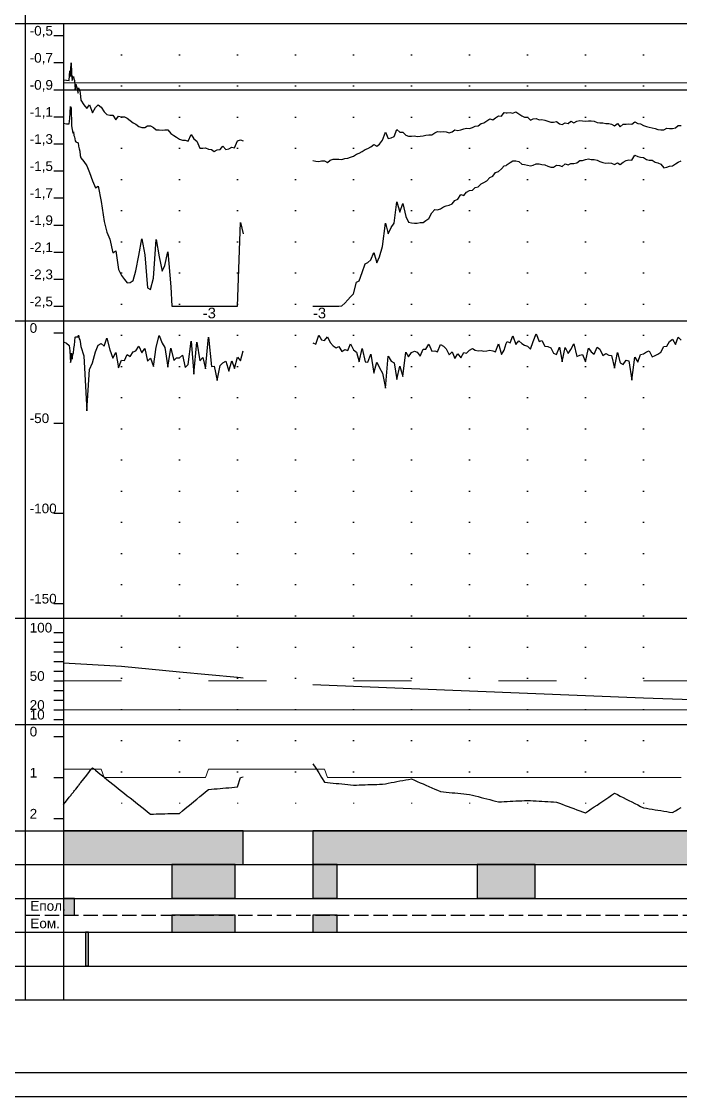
# Model space of a CAD drawing. Header units: millimetres. Extents: x -243 to 1784, y 0 to 1137.
# Drawn here: x 91.3 to 227.7, y 0 to 222.4 of the extents above; entities that cross this region are included whole.
import ezdxf

# ---------------------------------------------------------------- set-up
doc = ezdxf.new("R2010")
doc.units = ezdxf.units.MM
for name, pattern in [('ACAD_ISO03W100', [30, 12, -18]), ('DOT', [6.35, 0, -6.35]), ('HID-3', [4, 3, -1])]:
    doc.linetypes.add(name, pattern=pattern)
for name, color, linetype in [('График_G', 1, 'Continuous'), ('График_Rгр.', 79, 'Continuous'), ('График_U', 5, 'Continuous'), ('График_UPolar', 3, 'Continuous'), ('График_Глуб', 36, 'Continuous'), ('График_Среза_НеНормативной_Глубины', 10, 'Continuous'), ('Кор сред грунта', 2, 'Continuous'), ('Макет', 7, 'Continuous'), ('Текст', 7, 'Continuous')]:
    doc.layers.add(name, color=color, linetype=linetype)
for name, color, linetype, lineweight in [('График_Rгр_20Ом.', 1, 'Continuous', 0), ('График_Rгр_50Ом.', 76, 'ACAD_ISO03W100', 0), ('График_U_085', 253, 'Continuous', 0), ('График_Нормативной_Глубины', 3, 'Continuous', 0)]:
    doc.layers.add(name, color=color, linetype=linetype, lineweight=lineweight)
doc.styles.get("Standard").update_dxf_attribs({"font": 'arial.ttf'})

# ---------------------------------------------------------------- blocks, each defined once
blk = doc.blocks.new('green')
at = {"layer": 'График_UPolar'}
h = blk.add_hatch(color=256, dxfattribs=at)
h.dxf.hatch_style = 1
h.paths.add_polyline_path([(0, -3.49), (1, -3.49), (1, 3.49), (0, 3.49)])
blk.add_lwpolyline([(0, -3.49), (1, -3.49), (1, 3.49), (0, 3.49)], close=True, dxfattribs=at)
blk = doc.blocks.new('yellow')
at = {"layer": 'Кор сред грунта'}
h = blk.add_hatch(color=256, dxfattribs=at)
h.dxf.hatch_style = 1
h.paths.add_polyline_path([(0, -3.49), (1, -3.49), (1, 3.49), (0, 3.49)])
blk.add_lwpolyline([(0, -3.49), (1, -3.49), (1, 3.49), (0, 3.49)], close=True, dxfattribs=at)
blk = doc.blocks.new('blue')
at = {"layer": 'График_U'}
h = blk.add_hatch(color=256, dxfattribs=at)
h.dxf.hatch_style = 1
h.paths.add_polyline_path([(0, -3.49), (1, -3.49), (1, 3.49), (0, 3.49)])
blk.add_lwpolyline([(0, -3.49), (1, -3.49), (1, 3.49), (0, 3.49)], close=True, dxfattribs=at)
blk = doc.blocks.new('blue_small')
at = {"layer": 'График_U'}
h = blk.add_hatch(color=256, dxfattribs=at)
h.dxf.hatch_style = 1
h.paths.add_polyline_path([(0, -1.74), (1, -1.74), (1, 1.74), (0, 1.74)])
blk.add_lwpolyline([(0, -1.74), (1, -1.74), (1, 1.74), (0, 1.74)], close=True, dxfattribs=at)
blk = doc.blocks.new('red_small')
at = {"layer": 'График_G'}
h = blk.add_hatch(color=256, dxfattribs=at)
h.dxf.hatch_style = 1
h.paths.add_polyline_path([(0, -1.74), (1, -1.74), (1, 1.74), (0, 1.74)])
blk.add_lwpolyline([(0, -1.74), (1, -1.74), (1, 1.74), (0, 1.74)], close=True, dxfattribs=at)
blk = doc.blocks.new('red')
at = {"layer": 'График_G'}
h = blk.add_hatch(color=256, dxfattribs=at)
h.dxf.hatch_style = 1
h.paths.add_polyline_path([(0, -3.49), (1, -3.49), (1, 3.49), (0, 3.49)])
blk.add_lwpolyline([(0, -3.49), (1, -3.49), (1, 3.49), (0, 3.49)], close=True, dxfattribs=at)
blk = doc.blocks.new('dots')
at = {"layer": 'Макет', "linetype": 'DOT', "lineweight": -2}
blk.add_line((0, 0), (0, -167), dxfattribs=at)

msp = doc.modelspace()

# ---------------------------------------------------------------- linework, layer by layer
at = {"layer": 'Defpoints'}
msp.add_lwpolyline([(0, 0), (420, 0), (420, 297), (0, 297)], close=True, dxfattribs=at)
at = {"layer": 'График_G'}
for points in [[(98, 158), (100, 158)], [(100, 156.16), (100.6, 155.87), (101.2, 155.4), (101.32, 154.31), (101.44, 151.87), (101.56, 152.27), (101.68, 153.79), (101.8, 152.54), (101.92, 153.55), (102.04, 153.81), (102.16, 154.77), (102.28, 155.47), (102.4, 157.09), (102.52, 157.18), (103, 157.2), (103.12, 157.49), (103.24, 156.74), (103.36, 156.53), (103.48, 156.19), (103.6, 155.17), (104.2, 153.26), (104.8, 141.88), (105.4, 150.42), (106, 151.79), (106.6, 154.1), (107.2, 155.45), (107.8, 155.82), (108.4, 155.27), (109, 156.88), (109.6, 154.5), (110.2, 152.73), (110.8, 153.93), (111.4, 150.74), (112, 152.32), (112.6, 152.28), (113.2, 153.53), (113.8, 153.1), (114.4, 154.08), (115, 154.26), (115.6, 155.25), (116.2, 153.83), (116.8, 154.77), (117.4, 152.17), (118, 152.78), (118.6, 151.01), (119.2, 155.03), (119.8, 157.46), (120.4, 155.84), (121, 154.95), (121.6, 150.89), (122.2, 154.85), (122.8, 152.27), (123.4, 152.84), (124, 152.85), (124.6, 153.36), (125.2, 150.82), (125.8, 151.47), (126.4, 156.27), (127, 149.47), (127.6, 156.1), (128.2, 152.22), (128.8, 152.91), (129.4, 150.52), (130, 157.1), (130.6, 151.06), (131.2, 151.13), (131.8, 148.11), (132.4, 151.23), (133, 151.82), (133.6, 152.16), (134.2, 150.04), (134.8, 152.2), (135.4, 150.64), (136, 152.96), (136.6, 152.21), (137.2, 154.27)], [(151.6, 155.9), (152.2, 155.67), (152.8, 157.49), (153.4, 156.54), (154, 156.41), (154.6, 157.15), (155.2, 156.01), (155.8, 155.3), (156.4, 154.88), (157, 155.18), (157.6, 154.15), (158.2, 154.56), (158.8, 154.33), (159.4, 155.71), (160, 154.48), (160.6, 153.98), (161.2, 151.99), (161.8, 154.78), (162.4, 151.98), (163, 151.93), (163.6, 153.61), (164.2, 149.68), (164.8, 151.9), (165.4, 150.74), (166, 149.66), (166.6, 146.52), (167.2, 153.16), (167.8, 152.17), (168.4, 151.81), (169, 148.33), (169.6, 151.12), (170.2, 148.97), (170.8, 154.01), (171.4, 153.02), (172, 153.94), (172.6, 154.19), (173.2, 153.97), (173.8, 153.18), (174.4, 154.61), (175, 154.62), (175.6, 155.63), (176.2, 154.2), (176.8, 154.26), (177.4, 154.06), (178, 155.57), (178.6, 155.27), (179.2, 154.72), (179.8, 153.46), (180.4, 154.06), (181, 152.71), (181.6, 153.65), (182.2, 152.82), (182.8, 153.9), (183.4, 153.76), (184, 154.38), (184.6, 154.74), (185.2, 154.41), (185.8, 154.31), (186.4, 154.36), (187, 154.21), (187.6, 154.29), (188.2, 154.42), (188.8, 154.27), (189.4, 154.07), (190, 155.75), (190.6, 153.55), (191.2, 154.39), (191.56, 155.77), (191.8, 156.21), (192.4, 155.93), (193, 157.36), (193.6, 155.59), (194.2, 156.34), (194.8, 155.76), (195.4, 155.44), (196, 155.21), (196.6, 154.62), (197.2, 156.19), (197.8, 157.76), (198.4, 156.23), (199, 156.4), (199.6, 155.24), (200.2, 155.15), (200.8, 154.89), (201.4, 153.82), (202, 153.5), (202.6, 155.06), (203.2, 152.03), (203.8, 154.99), (204.4, 153.73), (205, 154.58), (205.6, 155.7), (206.2, 153.08), (206.8, 153.37), (207.4, 153.54), (208, 151.99), (208.6, 154.83), (209.2, 154.04), (209.8, 153.59), (210.4, 155.02), (211, 154.59), (211.6, 153.31), (212.2, 153.75), (212.8, 153.35), (213.4, 153.3), (214, 150.66), (214.6, 153.94), (215.2, 151.79), (215.8, 151.43), (216.4, 152.33), (217, 152.2), (217.6, 148.18), (218.2, 152.94), (218.8, 151.96), (219.4, 153.49), (220, 153.69), (220.6, 154.07), (221.2, 154.31), (221.8, 153.03), (222.4, 153.3), (223, 153.59), (223.6, 154.01), (224.2, 155.19), (224.8, 155.24), (225.4, 156.2), (226, 156.72), (226.6, 155.57), (227.2, 157.09), (227.8, 156.45)], [(98, 139.33), (100, 139.33)], [(98, 120.67), (100, 120.67)], [(98, 102), (100, 102)]]:
    msp.add_lwpolyline(points, dxfattribs=at)
at = {"layer": 'График_Rгр.'}
for points in [[(98, 96), (100, 96)], [(98, 94), (100, 94)], [(98, 92), (100, 92)], [(98, 90), (100, 90)], [(100, 89.74), (112, 89.02), (124, 87.89), (136, 86.75), (136.6, 86.69), (137.2, 86.64)], [(98, 88), (100, 88)], [(98, 86), (100, 86)], [(151.6, 85.27), (160, 84.88), (172, 84.4), (184, 83.93), (196, 83.46), (208, 82.99), (220, 82.51), (232, 82.08)], [(98, 84), (100, 84)], [(98, 82), (100, 82)], [(98, 80), (100, 80)], [(98, 78), (100, 78)]]:
    msp.add_lwpolyline(points, dxfattribs=at)
at = {"layer": 'График_Rгр_20Ом.'}
msp.add_lwpolyline([(100, 80), (700, 80)], dxfattribs=at)
at = {"layer": 'График_Rгр_50Ом.'}
msp.add_lwpolyline([(100, 86), (700, 86)], dxfattribs=at)
at = {"layer": 'График_U'}
for points in [[(98, 219.5), (100, 219.5)], [(98, 213.9), (100, 213.9)], [(98, 208.3), (100, 208.3)], [(100, 201.36), (100.6, 201.27), (101.2, 201.23), (101.32, 202.36), (101.44, 204.8), (101.56, 204.52), (101.68, 200.82), (101.8, 200.08), (101.92, 199.34), (102.04, 199.56), (102.16, 198.86), (102.28, 198.56), (102.4, 197.74), (102.52, 197.52), (103, 197.3), (103.12, 196.62), (103.24, 196.04), (103.36, 195.59), (103.48, 194.72), (103.6, 194.2), (104.2, 193.46), (104.8, 192.53), (105.4, 191.16), (106, 189.42), (106.6, 188.01), (107.2, 188.32), (107.8, 185.16), (108.4, 181.02), (109, 178.84), (109.6, 177.36), (110.2, 174.52), (110.8, 174.96), (111.4, 171.07), (112, 169.84), (112.6, 169.03), (113.2, 168.36), (113.8, 168.38), (114.4, 168.82), (115, 170.81), (115.6, 174.01), (116.2, 177.45), (116.8, 174.14), (117.4, 167.31), (118, 166.95), (118.6, 169.31), (119.2, 177.29), (119.8, 173.73), (120.4, 170.75), (121, 171.9), (121.6, 174.73), (122.2, 167.52), (122.43, 163.5), (122.8, 163.5), (123.4, 163.5), (124, 163.5), (124.6, 163.5), (125.2, 163.5), (125.8, 163.5), (126.4, 163.5), (127, 163.5), (127.6, 163.5), (128.2, 163.5), (128.8, 163.5), (129.4, 163.5), (130, 163.5), (130.6, 163.5), (131.2, 163.5), (131.8, 163.5), (132.4, 163.5), (133, 163.5), (133.6, 163.5), (134.2, 163.5), (134.8, 163.5), (135.4, 163.5), (135.55, 163.5), (136, 163.5), (136.6, 180.86), (137.2, 178.45)], [(98, 202.7), (100, 202.7)], [(98, 197.1), (100, 197.1)], [(151.6, 163.5), (152.2, 163.5), (152.8, 163.5), (153.4, 163.5), (154, 163.5), (154.6, 163.5), (155.2, 163.5), (155.8, 163.5), (156.4, 163.5), (156.68, 163.5), (157, 163.5), (157.6, 163.59), (158.2, 164.16), (158.8, 164.82), (159.4, 165.44), (160, 166.04), (160.6, 168.45), (161.2, 168.78), (161.8, 170.47), (162.4, 172.25), (163, 172.57), (163.6, 173.08), (164.2, 174.63), (164.8, 172.45), (165.4, 173.75), (166, 175.88), (166.6, 180.7), (167.2, 178.47), (167.8, 179.79), (168.4, 180.7), (169, 185.09), (169.6, 182.96), (170.2, 184.74), (170.8, 182.09), (171.4, 180.9), (172, 180.74), (172.6, 180.72), (173.2, 180.72), (173.8, 180.86), (174.4, 180.81), (175, 181.23), (175.6, 181.65), (176.2, 182.8), (176.8, 183.55), (177.4, 183.45), (178, 183.66), (178.6, 184.05), (179.2, 184.31), (179.8, 184.38), (180.4, 184.7), (181, 185.38), (181.6, 185.67), (182.2, 186.64), (182.8, 186.41), (183.4, 187.13), (184, 187.43), (184.6, 187.55), (185.2, 188.06), (185.8, 188.2), (186.4, 188.8), (187, 189.1), (187.6, 189.43), (188.2, 190.17), (188.8, 190.42), (189.4, 191.14), (190, 191.41), (190.6, 191.93), (191.2, 192.53), (191.56, 192.62), (191.8, 192.83), (192.4, 193.22), (193, 193.57), (193.6, 193.57), (194.2, 193.45), (194.8, 192.9), (195.4, 192.85), (196, 192.67), (196.6, 192.52), (197.2, 192.66), (197.8, 192.97), (198.4, 192.94), (199, 192.8), (199.6, 192.74), (200.2, 192.46), (200.8, 192.29), (201.4, 192.29), (202, 192.66), (202.6, 192.6), (203.2, 192.41), (203.8, 192.96), (204.4, 192.74), (205, 193.06), (205.6, 193.01), (206.2, 193.19), (206.8, 193.64), (207.4, 193.68), (208, 193.84), (208.6, 193.98), (209.2, 193.87), (209.8, 193.87), (210.4, 193.75), (211, 193.48), (211.6, 193.24), (212.2, 193.13), (212.8, 193.19), (213.4, 193.08), (214, 192.85), (214.6, 193.19), (215.2, 192.8), (215.8, 193.33), (216.4, 193.68), (217, 193.78), (217.6, 193.75), (218.2, 194.79), (218.8, 194.45), (219.4, 194.36), (220, 194.3), (220.6, 193.88), (221.2, 193.74), (221.8, 193.74), (222.4, 193.32), (223, 193.18), (223.6, 192.9), (224.2, 192.16), (224.8, 192.27), (225.4, 192.5), (226, 192.53), (226.6, 192.94), (227.2, 193.31), (227.8, 193.61)], [(98, 191.5), (100, 191.5)], [(98, 185.9), (100, 185.9)], [(98, 180.3), (100, 180.3)], [(98, 174.7), (100, 174.7)], [(98, 169.1), (100, 169.1)], [(98, 163.5), (100, 163.5)]]:
    msp.add_lwpolyline(points, dxfattribs=at)
at = {"layer": 'График_U_085'}
msp.add_lwpolyline([(100, 209.7), (700, 209.7)], dxfattribs=at)
at = {"layer": 'График_UPolar'}
for points in [[(100, 210.32), (100.6, 210.29), (101.2, 210.23), (101.32, 212.19), (101.44, 211.04), (101.56, 213.87), (101.68, 211.74), (101.8, 210.19), (101.92, 210.85), (102.04, 211.02), (102.16, 210.57), (102.28, 210.23), (102.4, 208.34), (102.52, 209.48), (103, 207.57), (103.12, 208.66), (103.24, 208.36), (103.36, 207.99), (103.48, 207.6), (103.6, 206.15), (104.2, 205.19), (104.8, 204.43), (105.4, 205.18), (106, 203.51), (106.6, 204.63), (107.2, 205.16), (107.8, 204.67), (108.4, 203.71), (109, 203.16), (109.6, 203.01), (110.2, 203.01), (110.8, 202.08), (111.4, 202.81), (112, 202.72), (112.6, 202.67), (113.2, 202.42), (113.8, 201.93), (114.4, 201.48), (115, 201.14), (115.6, 200.67), (116.2, 200.45), (116.8, 200.45), (117.4, 200.83), (118, 200.8), (118.6, 200.45), (119.2, 199.99), (119.8, 200), (120.4, 199.94), (121, 199.98), (121.6, 199.99), (122.2, 199.24), (122.8, 198.86), (123.4, 198.49), (124, 198.09), (124.6, 197.88), (125.2, 197.89), (125.8, 197.67), (126.4, 199.05), (127, 198.13), (127.6, 197.67), (128.2, 196.23), (128.8, 196.19), (129.4, 196.27), (130, 196.02), (130.6, 195.91), (131.2, 195.51), (131.8, 195.88), (132.4, 195.94), (133, 196.64), (133.6, 195.92), (134.2, 196.06), (134.8, 196.39), (135.4, 196.31), (136, 197.75), (136.6, 197.9), (137.2, 197.74)], [(151.6, 193.65), (152.2, 193.54), (152.8, 193.47), (153.4, 193.57), (154, 193.56), (154.6, 193.25), (155.2, 193.73), (155.8, 193.94), (156.4, 193.92), (157, 193.9), (157.6, 193.88), (158.2, 194.08), (158.8, 194.16), (159.4, 194.32), (160, 194.53), (160.6, 194.94), (161.2, 195.19), (161.8, 195.55), (162.4, 195.9), (163, 196.17), (163.6, 196.45), (164.2, 196.95), (164.8, 196.6), (165.4, 197.05), (166, 197.88), (166.6, 199.55), (167.2, 198.21), (167.8, 198.37), (168.4, 198.59), (169, 200.1), (169.6, 199.5), (170.2, 199.5), (170.8, 198.87), (171.4, 198.66), (172, 198.68), (172.6, 198.75), (173.2, 198.59), (173.8, 198.67), (174.4, 198.73), (175, 198.87), (175.6, 198.95), (176.2, 198.97), (176.8, 199.41), (177.4, 199.65), (178, 199.58), (178.6, 199.67), (179.2, 199.62), (179.8, 199.4), (180.4, 199.6), (181, 200.01), (181.6, 199.86), (182.2, 199.99), (182.8, 200.2), (183.4, 200.37), (184, 200.28), (184.6, 200.49), (185.2, 200.79), (185.8, 200.84), (186.4, 201.29), (187, 201.43), (187.6, 201.86), (188.2, 202.26), (188.8, 202.08), (189.4, 202.45), (190, 202.92), (190.6, 202.84), (191.2, 203.57), (191.56, 203.54), (191.8, 203.49), (192.4, 203.6), (193, 203.44), (193.6, 203.73), (194.2, 203.32), (194.8, 202.9), (195.4, 202.59), (196, 202.6), (196.6, 201.99), (197.2, 202.3), (197.8, 202.32), (198.4, 202.08), (199, 202.13), (199.6, 202.01), (200.2, 201.78), (200.8, 201.59), (201.4, 201.56), (202, 201.71), (202.6, 201.26), (203.2, 201.11), (203.8, 201.47), (204.4, 201.31), (205, 201.8), (205.6, 201.46), (206.2, 201.77), (206.8, 201.93), (207.4, 201.83), (208, 201.78), (208.6, 201.86), (209.2, 201.85), (209.8, 201.76), (210.4, 201.55), (211, 201.48), (211.6, 201.43), (212.2, 201.33), (212.8, 201.34), (213.4, 201.17), (214, 200.86), (214.6, 201.3), (215.2, 200.63), (215.8, 201.14), (216.4, 201.19), (217, 201.25), (217.6, 201.17), (218.2, 201.69), (218.8, 201.32), (219.4, 201.24), (220, 200.91), (220.6, 200.68), (221.2, 200.57), (221.8, 200.4), (222.4, 200.26), (223, 200.07), (223.6, 200.01), (224.2, 199.99), (224.8, 200.35), (225.4, 200.31), (226, 200.26), (226.6, 200.44), (227.2, 200.87), (227.8, 200.93)]]:
    msp.add_lwpolyline(points, dxfattribs=at)
at = {"layer": 'График_Глуб'}
for points in [[(98, 74.5), (100, 74.5)], [(100, 60.39), (100.6, 61.15), (101.2, 61.91), (101.32, 62.07), (101.44, 62.22), (101.56, 62.37), (101.68, 62.52), (101.8, 62.68), (101.92, 62.83), (102.04, 62.98), (102.16, 63.13), (102.28, 63.29), (102.4, 63.44), (102.52, 63.59), (103, 64.2), (103.12, 64.35), (103.24, 64.51), (103.36, 64.66), (103.48, 64.81), (103.6, 64.96), (104.2, 65.73), (104.8, 66.49), (105.4, 67.25), (105.75, 67.7)], [(106.39, 67.7), (106.6, 67.53), (107.2, 67.05), (107.8, 66.57), (108.36, 66.12)], [(152.33, 67.7), (152.8, 66.95), (153.4, 66), (154, 65.04), (154.6, 64.98), (155.2, 64.92), (155.8, 64.86), (156.4, 64.79), (157, 64.73), (157.6, 64.67), (158.2, 64.61), (158.8, 64.55), (159.4, 64.49), (160, 64.43), (160.6, 64.44), (161.2, 64.46), (161.8, 64.48), (162.4, 64.5), (163, 64.52), (163.6, 64.54), (164.2, 64.56), (164.8, 64.58), (165.4, 64.6), (166, 64.61), (166.6, 64.72), (167.2, 64.84), (167.8, 64.95), (168.4, 65.06), (169, 65.17), (169.6, 65.28), (170.2, 65.39), (170.8, 65.5), (171.4, 65.61), (172, 65.72), (172.6, 65.46), (173.2, 65.19), (173.8, 64.93), (174.4, 64.67), (175, 64.41), (175.6, 64.14), (176.2, 63.88), (176.8, 63.62), (177.4, 63.36), (178, 63.09), (178.6, 63.03), (179.2, 62.97), (179.8, 62.92), (180.4, 62.86), (181, 62.8), (181.6, 62.74), (182.2, 62.68), (182.8, 62.62), (183.4, 62.56), (184, 62.5), (184.6, 62.35), (185.2, 62.19), (185.8, 62.04), (186.4, 61.88), (187, 61.73), (187.6, 61.58), (188.2, 61.42), (188.8, 61.27), (189.4, 61.11), (190, 60.96), (190.6, 60.99), (191.2, 61.02), (191.56, 61.04), (191.8, 61.05), (192.4, 61.08), (193, 61.11), (193.6, 61.14), (194.2, 61.17), (194.8, 61.19), (195.4, 61.22), (196, 61.25), (196.6, 61.22), (197.2, 61.18), (197.8, 61.15), (198.4, 61.12), (199, 61.08), (199.6, 61.05), (200.2, 61.01), (200.8, 60.98), (201.4, 60.94), (202, 60.91), (202.6, 60.68), (203.2, 60.46), (203.8, 60.24), (204.4, 60.01), (205, 59.79), (205.6, 59.56), (206.2, 59.34), (206.8, 59.11), (207.4, 58.89), (208, 58.66), (208.6, 59.07), (209.2, 59.49), (209.8, 59.9), (210.4, 60.31), (211, 60.72), (211.6, 61.13), (212.2, 61.54), (212.8, 61.95), (213.4, 62.36), (214, 62.77), (214.6, 62.46), (215.2, 62.16), (215.8, 61.86), (216.4, 61.55), (217, 61.25), (217.6, 60.94), (218.2, 60.64), (218.8, 60.34), (219.4, 60.03), (220, 59.73), (220.6, 59.63), (221.2, 59.53), (221.8, 59.44), (222.4, 59.34), (223, 59.24), (223.6, 59.15), (224.2, 59.05), (224.8, 58.95), (225.4, 58.86), (226, 58.76), (226.6, 59.11), (227.2, 59.45), (227.8, 59.8)], [(98, 66), (100, 66)], [(108.51, 66), (109, 65.61), (109.6, 65.12), (110.2, 64.64), (110.8, 64.16), (111.4, 63.68), (112, 63.2), (112.6, 62.72), (113.2, 62.24), (113.8, 61.76), (114.4, 61.29), (115, 60.81), (115.6, 60.33), (116.2, 59.85), (116.8, 59.38), (117.4, 58.9), (118, 58.42), (118.6, 58.44), (119.2, 58.45), (119.8, 58.47), (120.4, 58.48), (121, 58.5), (121.6, 58.52), (122.2, 58.53), (122.8, 58.55), (123.4, 58.56), (124, 58.58), (124.6, 59.07), (125.2, 59.57), (125.8, 60.06), (126.4, 60.56), (127, 61.05), (127.6, 61.54), (128.2, 62.04), (128.8, 62.53), (129.4, 63.03), (130, 63.52), (130.6, 63.57), (131.2, 63.63), (131.8, 63.68), (132.4, 63.73), (133, 63.78), (133.6, 63.84), (134.2, 63.89), (134.8, 63.94), (135.4, 64), (136, 64.05), (136.6, 66), (137.2, 66.11)], [(98, 57.5), (100, 57.5)]]:
    msp.add_lwpolyline(points, dxfattribs=at)
at = {"layer": 'График_Нормативной_Глубины'}
msp.add_lwpolyline([(100, 67.7), (100.6, 67.7), (101.2, 67.7), (101.32, 67.7), (101.44, 67.7), (101.56, 67.7), (101.68, 67.7), (101.8, 67.7), (101.92, 67.7), (102.04, 67.7), (102.16, 67.7), (102.28, 67.7), (102.4, 67.7), (102.52, 67.7), (103, 67.7), (103.12, 67.7), (103.24, 67.7), (103.36, 67.7), (103.48, 67.7), (103.6, 67.7), (104.2, 67.7), (104.8, 67.7), (105.4, 67.7), (106, 67.7), (106.6, 67.7), (107.2, 67.7), (107.8, 67.7), (108.4, 66), (109, 66), (109.6, 66), (110.2, 66), (110.8, 66), (111.4, 66), (112, 66), (112.6, 66), (113.2, 66), (113.8, 66), (114.4, 66), (115, 66), (115.6, 66), (116.2, 66), (116.8, 66), (117.4, 66), (118, 66), (118.6, 66), (119.2, 66), (119.8, 66), (120.4, 66), (121, 66), (121.6, 66), (122.2, 66), (122.8, 66), (123.4, 66), (124, 66), (124.6, 66), (125.2, 66), (125.8, 66), (126.4, 66), (127, 66), (127.6, 66), (128.2, 66), (128.8, 66), (129.4, 66), (130, 67.7), (130.6, 67.7), (131.2, 67.7), (131.8, 67.7), (132.4, 67.7), (133, 67.7), (133.6, 67.7), (134.2, 67.7), (134.8, 67.7), (135.4, 67.7), (136, 67.7), (136.6, 67.7), (137.2, 67.7), (151.6, 67.7), (152.2, 67.7), (152.8, 67.7), (153.4, 67.7), (154, 67.7), (154.6, 66), (155.2, 66), (155.8, 66), (156.4, 66), (157, 66), (157.6, 66), (158.2, 66), (158.8, 66), (159.4, 66), (160, 66), (160.6, 66), (161.2, 66), (161.8, 66), (162.4, 66), (163, 66), (163.6, 66), (164.2, 66), (164.8, 66), (165.4, 66), (166, 66), (166.6, 66), (167.2, 66), (167.8, 66), (168.4, 66), (169, 66), (169.6, 66), (170.2, 66), (170.8, 66), (171.4, 66), (172, 66), (172.6, 66), (173.2, 66), (173.8, 66), (174.4, 66), (175, 66), (175.6, 66), (176.2, 66), (176.8, 66), (177.4, 66), (178, 66), (178.6, 66), (179.2, 66), (179.8, 66), (180.4, 66), (181, 66), (181.6, 66), (182.2, 66), (182.8, 66), (183.4, 66), (184, 66), (184.6, 66), (185.2, 66), (185.8, 66), (186.4, 66), (187, 66), (187.6, 66), (188.2, 66), (188.8, 66), (189.4, 66), (190, 66), (190.6, 66), (191.2, 66), (191.56, 66), (191.8, 66), (192.4, 66), (193, 66), (193.6, 66), (194.2, 66), (194.8, 66), (195.4, 66), (196, 66), (196.6, 66), (197.2, 66), (197.8, 66), (198.4, 66), (199, 66), (199.6, 66), (200.2, 66), (200.8, 66), (201.4, 66), (202, 66), (202.6, 66), (203.2, 66), (203.8, 66), (204.4, 66), (205, 66), (205.6, 66), (206.2, 66), (206.8, 66), (207.4, 66), (208, 66), (208.6, 66), (209.2, 66), (209.8, 66), (210.4, 66), (211, 66), (211.6, 66), (212.2, 66), (212.8, 66), (213.4, 66), (214, 66), (214.6, 66), (215.2, 66), (215.8, 66), (216.4, 66), (217, 66), (217.6, 66), (218.2, 66), (218.8, 66), (219.4, 66), (220, 66), (220.6, 66), (221.2, 66), (221.8, 66), (222.4, 66), (223, 66), (223.6, 66), (224.2, 66), (224.8, 66), (225.4, 66), (226, 66), (226.6, 66), (227.2, 66), (227.8, 66)], dxfattribs=at)
at = {"layer": 'График_Среза_НеНормативной_Глубины'}
for points in [[(105.75, 67.7), (106, 68.01), (106.39, 67.7)], [(151.6, 68.86), (152.2, 67.91), (152.33, 67.7)], [(108.36, 66.12), (108.4, 66.09), (108.51, 66)]]:
    msp.add_lwpolyline(points, dxfattribs=at)
at = {"layer": 'Макет'}
for p, q in [((92.13, 70), (92.13, 291.97)), ((92.13, 20), (92.13, 70))]:
    msp.add_line(p, q, dxfattribs=at)
at = {"layer": 'Макет', "lineweight": -2}
for p, q in [((30.96, 222), (400, 222)), ((100, 222), (100, 20)), ((30.96, 160.5), (400, 160.5)), ((30.96, 99), (400, 99)), ((30.96, 77), (400, 77)), ((30.96, 55), (400, 55)), ((30.96, 48), (400, 48)), ((30.96, 41), (400, 41)), ((30.96, 34), (400, 34)), ((30.96, 27), (400, 27)), ((30.96, 20), (415.96, 20)), ((20, 5), (415.96, 5))]:
    msp.add_line(p, q, dxfattribs=at)
at = {"layer": 'Макет', "linetype": 'HID-3', "lineweight": -2}
msp.add_line((92.13, 37.5), (400, 37.5), dxfattribs=at)
at = {"layer": 'Текст'}
msp.add_lwpolyline([(100, 208.3), (700, 208.3)], dxfattribs=at)

# ---------------------------------------------------------------- block references
at = {"layer": 'График_Rгр_50Ом.'}
for name, p, xscale in [('red', (122.44, 44.5), 13.07999999999998), ('red', (151.6, 44.5), 5.039999999999992), ('red', (185.56, 44.5), 12), ('red_small', (100, 39.25), 2.280000000000001), ('blue_small', (122.44, 35.75), 13.07999999999998), ('red_small', (151.6, 35.75), 5.039999999999992), ('blue', (104.56, 30.5), 0.5999999999999943)]:
    msp.add_blockref(name, p, dxfattribs=dict(at, xscale=xscale))
at = {"layer": 'Текст'}
for p in [(112, 222), (124, 222), (136, 222), (148, 222), (160, 222), (172, 222), (184, 222), (196, 222), (208, 222), (220, 222)]:
    msp.add_blockref('dots', p, dxfattribs=at)
for name, p, xscale in [('green', (100, 51.5), 37.19999999999999), ('yellow', (151.6, 51.5), 261.72)]:
    msp.add_blockref(name, p, dxfattribs=dict(at, xscale=xscale))

# ---------------------------------------------------------------- texts
at = {"layer": 'График_G'}
for s, p in [('0', (93, 158)), ('-50', (93, 139.33)), ('-100', (93, 120.67)), ('-150', (93, 102))]:
    msp.add_text(s, height=2, dxfattribs=at).set_placement(p)
at = {"layer": 'График_Rгр.'}
for s, p in [('100', (93, 96)), ('50', (93, 86)), ('20', (93, 80)), ('10', (93, 78))]:
    msp.add_text(s, height=2, dxfattribs=at).set_placement(p)
at = {"layer": 'График_U'}
for s, height, p in [('-0,5', 2, (93, 219.5)), ('-0,7', 2, (93, 213.9)), ('-0,9', 2, (93, 208.3)), ('-1,1', 2, (93, 202.7)), ('-1,3', 2, (93, 197.1)), ('-1,5', 2, (93, 191.5)), ('-1,7', 2, (93, 185.9)), ('-1,9', 2, (93, 180.3)), ('-2,1', 2, (93, 174.7)), ('-2,3', 2, (93, 169.1)), ('-2,5', 2, (93, 163.5)), ('-3', 2.2, (128.8, 161)), ('-3', 2.2, (151.6, 161))]:
    msp.add_text(s, height=height, dxfattribs=at).set_placement(p)
at = {"layer": 'График_Глуб'}
for s, p in [('0', (93, 74.5)), ('1', (93, 66)), ('2', (93, 57.5))]:
    msp.add_text(s, height=2, dxfattribs=at).set_placement(p)
at = {"layer": 'Текст', "char_height": 2, "width": 5.5314, "attachment_point": 1}
for s, insert in [('Епол.', (93.14, 40.43)), ('Еом.', (93.14, 36.82))]:
    msp.add_mtext(s, dxfattribs=dict(at, insert=insert))

doc.saveas('drawing.dxf')
